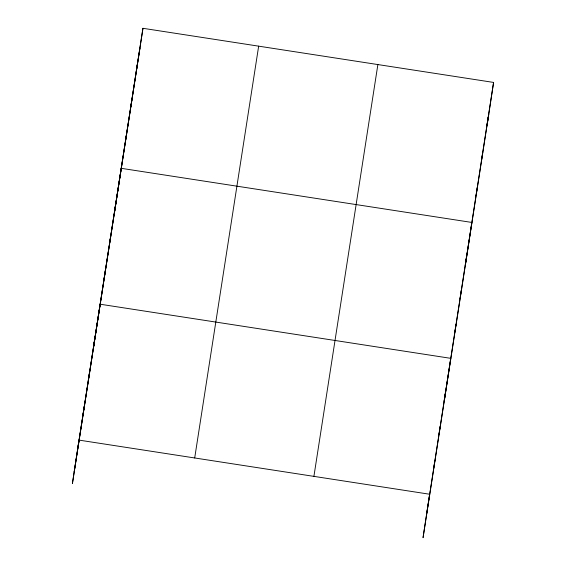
<?xml version="1.0" encoding="UTF-8"?>
<svg xmlns="http://www.w3.org/2000/svg" width="566" height="566" viewBox="0 0 566 566"><rect width="100%" height="100%" fill="white"/><g stroke="black" fill="none" stroke-linecap="round" stroke-linejoin="round"><path stroke-width="0.85" d="M83.032 414.347L84.27 406.133M88.303 380.373L89.548 372.159M93.581 346.399L94.826 338.185M93.524 347.68L100.104 304.211L450.727 358.335L444.154 401.803M104.137 278.451L105.382 270.237M109.415 244.477L110.653 236.263M114.693 210.502L115.931 202.288M114.636 211.783L121.209 168.314L471.832 222.438L465.259 265.907M125.404 141.521L126.65 133.314M130.838 106.521L132.083 98.307M136.279 71.514L137.517 63.307M487.008 125.893L493.58 82.424L142.957 28.3L72.42 483.576L78.992 440.107L429.615 494.231L423.043 537.7L488.762 114.254M433.655 468.471L434.893 460.257M438.926 434.497L440.171 426.283M444.204 400.523L445.449 392.309M454.76 332.575L456.005 324.36M460.038 298.6L461.276 290.386M465.316 264.619L466.554 256.412M476.027 195.645L477.272 187.431M481.468 160.638L482.706 152.431M486.902 125.638L488.14 117.424M77.754 448.322L142.957 28.3M74.181 471.945L139.958 48.145M194.697 457.972L258.662 46.157M313.911 476.374L377.876 64.559M426.615 514.077L493.58 82.424"/></g></svg>
